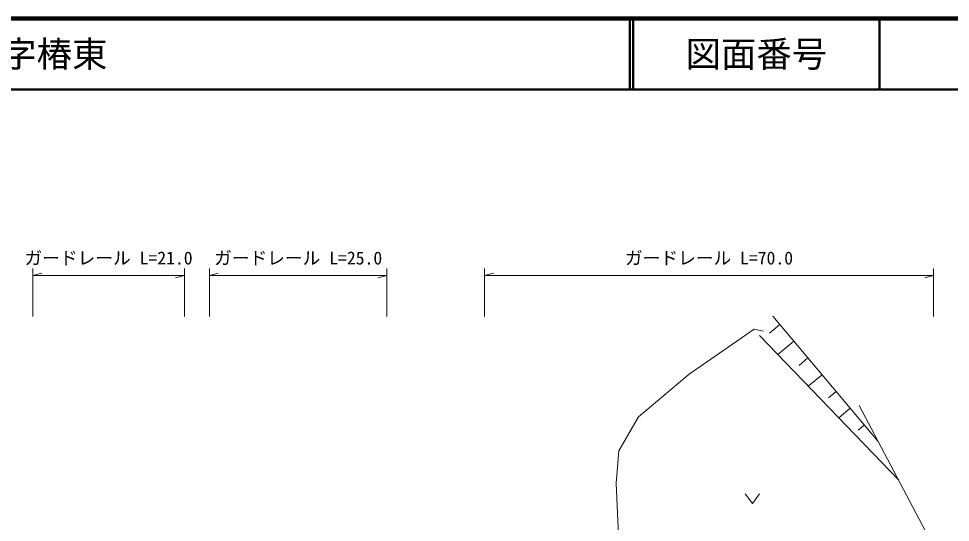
# Model space of a CAD drawing. Units: millimetres, scale not verified. Extents: x 40000 to 680000, y 20000 to 380000.
# Drawn here: x 422492 to 554001, y 308853 to 380000 of the extents above; entities that cross this region are included whole.
import ezdxf
from ezdxf.enums import TextEntityAlignment as Align

# ---------------------------------------------------------------- set-up
doc = ezdxf.new("R2010")
doc.units = ezdxf.units.MM
doc.header["$LTSCALE"] = 1000
for name, color, linetype, lineweight in [('M-BGD', 7, 'Continuous', 13), ('M-BMK-SRVR', 3, 'Continuous', 13), ('M-STR-HTXT', 7, 'Continuous', 13), ('M-TTL', 2, 'Continuous', 140), ('M-TTL-LINE', 7, 'Continuous', 50)]:
    doc.layers.add(name, color=color, linetype=linetype, lineweight=lineweight)
doc.layers.add('M-TTL-TXT', color=7, linetype='Continuous')
doc.styles.add('ＭＳ ゴシック', font='')
doc.styles.get('ＭＳ ゴシック').set_extended_font_data('MS Gothic')

msp = doc.modelspace()

# ---------------------------------------------------------------- linework, layer by layer
at = {"layer": 'M-BGD'}
for p, q in [((528925, 337991), (543815, 320269)), ((529920, 336807), (528474, 335593)), ((517131, 329780), (526303, 336136)), ((526303, 336136), (527646, 335881)), ((546708, 314806), (527071, 335241)), ((531909, 334440), (529658, 332549)), ((533898, 332072), (532642, 331017)), ((509969, 323769), (517131, 329780)), ((535887, 329705), (533953, 328080)), ((537876, 327337), (536810, 326442)), ((539865, 324970), (538247, 323611)), ((507219, 318973), (509969, 323769)), ((541854, 322603), (540978, 321867)), ((506836, 314368), (507219, 318973)), ((507219, 305607), (506836, 314368)), ((525057, 312890), (526057, 311530)), ((526057, 311530), (527057, 312890))]:
    msp.add_line(p, q, dxfattribs=at)
at = {"layer": 'M-BMK-SRVR'}
msp.add_line((541111, 325373), (552630, 303624), dxfattribs=at)
at = {"layer": 'M-STR-HTXT'}
for p, q in [((424502, 337924), (424502, 344720)), ((445881, 344720), (445881, 337924)), ((449426, 337924), (449426, 344720)), ((474483, 337924), (474483, 344720)), ((488261, 337924), (488261, 344720)), ((551625, 344720), (551625, 337924)), ((424502, 343720), (425752, 344070)), ((424502, 343720), (445881, 343720)), ((445881, 343720), (444631, 343370)), ((449426, 343720), (450676, 344070)), ((449426, 343720), (474483, 343720)), ((474483, 343720), (473233, 343370)), ((488261, 343720), (489511, 344070)), ((488261, 343720), (551625, 343720)), ((551625, 343720), (550375, 343370))]:
    msp.add_line(p, q, dxfattribs=at)
at = {"layer": 'M-TTL'}
msp.add_line((680000, 380000), (40000, 380000), dxfattribs=at)
at = {"layer": 'M-TTL-LINE'}
for p, q in [((508747, 380000), (508747, 370000)), ((509247, 380000), (509247, 370000)), ((543997, 380000), (543997, 370000)), ((40000, 370000), (680000, 370000))]:
    msp.add_line(p, q, dxfattribs=at)

# ---------------------------------------------------------------- texts
at = {"layer": 'M-STR-HTXT', "style": 'ＭＳ ゴシック'}
for s, p in [('ガードレール L=21.0', (423316, 344724)), ('ガードレール L=25.0', (450079, 344724)), ('ガードレール L=70.0', (508068, 344724))]:
    msp.add_text(s, height=1833, dxfattribs=at).set_placement(p, align=Align.BOTTOM_LEFT)
at = {"layer": 'M-TTL-TXT', "style": 'ＭＳ ゴシック'}
msp.add_text('萩市大字椿東', height=3666, dxfattribs=at).set_placement((405024, 375000), align=Align.MIDDLE_LEFT)
msp.add_text('図面番号', height=3666, dxfattribs=at).set_placement((526622, 375000), align=Align.MIDDLE_CENTER)

doc.saveas('drawing.dxf')
